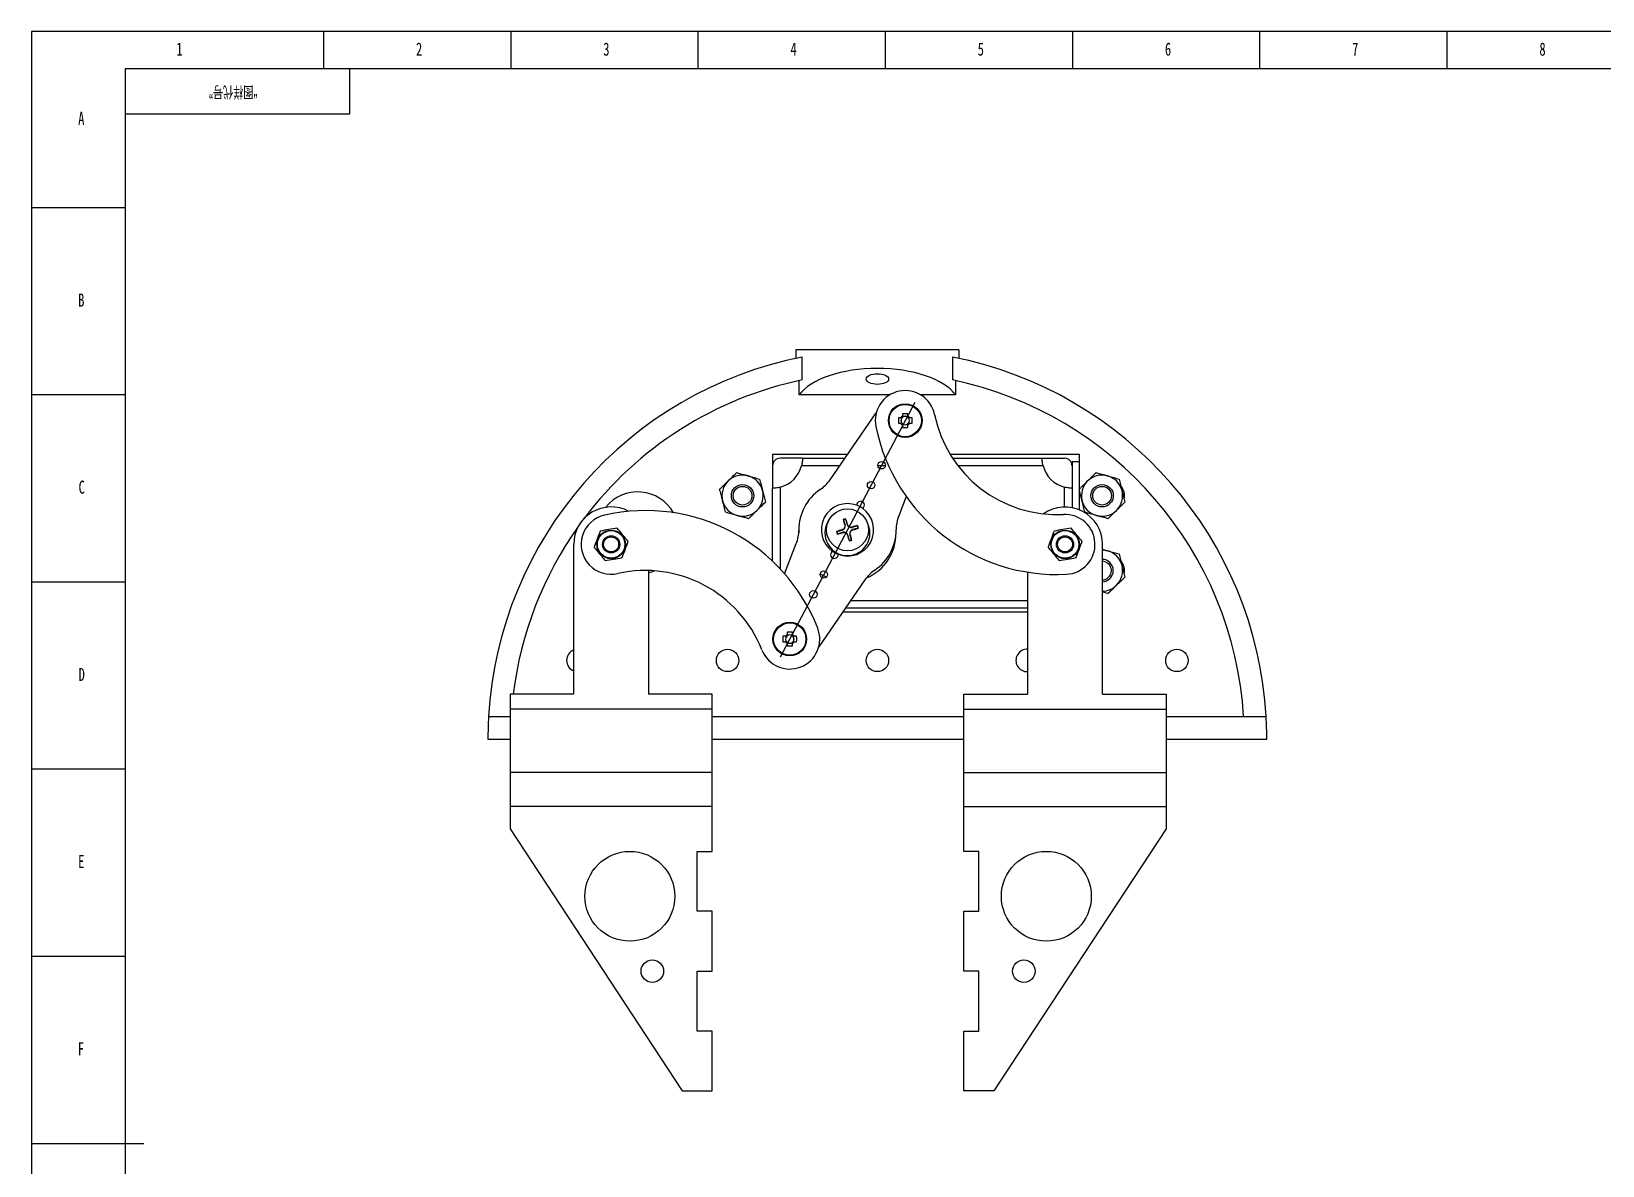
# Model space of a CAD drawing. Header units: millimetres. Extents: x 0 to 841, y 0 to 594.
# Drawn here: x 0 to 419.6, y 291.1 to 594 of the extents above; entities that cross this region are included whole.
import ezdxf

# ---------------------------------------------------------------- set-up
doc = ezdxf.new("R2010")
doc.units = ezdxf.units.MM
for name, color, linetype in [('10', 7, 'Continuous'), ('5', 7, 'Continuous'), ('SLD-0', 7, 'Continuous')]:
    doc.layers.add(name, color=color, linetype=linetype)
doc.styles.add('SLDTEXTSTYLE0', font='TXT', dxfattribs={"width": 0.7, "bigfont": 'bigfont'})
doc.styles.add('SLDTEXTSTYLE4', font='TXT', dxfattribs={"width": 0.7})

msp = doc.modelspace()

# ---------------------------------------------------------------- linework, layer by layer
at = {"color": 7, "linetype": 'Continuous', "lineweight": 25}
for p, q in [((204.12, 508.99), (204.12, 506.68)), ((247.71, 508.99), (204.12, 508.99)), ((247.71, 508.99), (247.71, 506.68)), ((205.84, 500.91), (205.84, 507.04)), ((245.99, 507.04), (245.99, 500.91)), ((205.06, 496.89), (205.06, 500.75)), ((246.77, 500.75), (246.77, 496.89)), ((229.19, 496.89), (205.06, 496.89)), ((246.77, 496.89), (237.51, 496.89)), ((213.28, 474.24), (225.63, 492.15)), ((232.61, 491.88), (232.61, 491.18)), ((233, 491.11), (232.61, 491.11)), ((234.09, 491.11), (233.7, 491.11)), ((234.09, 491.18), (234.09, 491.88)), ((232.22, 490.8), (231.52, 490.8)), ((231.52, 489.32), (232.22, 489.32)), ((232.29, 490.8), (232.29, 490.41)), ((232.29, 489.7), (232.29, 489.32)), ((232.61, 489), (233, 489)), ((232.61, 488.93), (232.61, 488.23)), ((233.7, 489), (234.09, 489)), ((234.09, 488.23), (234.09, 488.93)), ((234.4, 490.41), (234.4, 490.8)), ((234.4, 489.32), (234.4, 489.7)), ((235.17, 490.8), (234.47, 490.8)), ((234.47, 489.32), (235.17, 489.32)), ((197.92, 480.99), (197.92, 477.99)), ((217.93, 480.99), (197.92, 480.99)), ((205.92, 479.99), (199.92, 479.99)), ((205.92, 479.99), (217.24, 479.99)), ((279.92, 480.99), (245.38, 480.99)), ((246.02, 479.99), (269.92, 479.99)), ((269.92, 479.99), (275.92, 479.99)), ((277.92, 478.99), (277.92, 477.99)), ((279.92, 478.99), (277.92, 478.99)), ((279.92, 471.82), (279.92, 480.99)), ((197.92, 477.99), (197.92, 471.99)), ((277.92, 477.99), (277.92, 471.99)), ((197.92, 452.49), (197.92, 471.99)), ((277.92, 471.99), (277.92, 466.82)), ((279.92, 466.21), (279.92, 471.27)), ((233.62, 469.78), (231.61, 464.57)), ((216.9, 463.56), (216.8, 463.61)), ((216.9, 463.56), (217.29, 462.16)), ((217.29, 462.16), (217.19, 462.14)), ((217.45, 463.71), (217.51, 463.81)), ((217.45, 463.71), (217.84, 462.32)), ((217.84, 462.32), (217.93, 462.34)), ((219.22, 461.53), (219.19, 461.63)), ((220.62, 461.91), (219.22, 461.53)), ((220.62, 461.91), (220.67, 462.02)), ((204.94, 460.77), (204.92, 460.11)), ((215.11, 460.39), (215.01, 460.45)), ((215.11, 460.39), (216.51, 460.78)), ((215.26, 459.84), (215.2, 459.73)), ((215.26, 459.84), (216.66, 460.22)), ((216.51, 460.78), (216.48, 460.88)), ((216.66, 460.22), (216.69, 460.12)), ((218.04, 459.43), (217.94, 459.41)), ((218.43, 458.04), (218.04, 459.43)), ((218.43, 458.04), (218.36, 457.94)), ((218.59, 459.59), (218.69, 459.61)), ((218.98, 458.19), (218.59, 459.59)), ((218.98, 458.19), (219.08, 458.14)), ((220.77, 461.36), (219.37, 460.97)), ((219.37, 460.97), (219.4, 460.87)), ((220.77, 461.36), (220.87, 461.3)), ((144.82, 416.99), (144.82, 456.99)), ((201.16, 449.12), (204.27, 457.18)), ((286.04, 416.99), (286.04, 456.99)), ((286.04, 455.67), (287.4, 455.29)), ((164.82, 450), (164.82, 416.99)), ((266.04, 449.58), (266.04, 416.99)), ((222.6, 447.51), (210.25, 429.6)), ((287.48, 443.84), (286.04, 444.24)), ((216.73, 438.99), (266.04, 438.99)), ((266.04, 439.99), (217.42, 439.99)), ((201.4, 432.43), (200.7, 432.43)), ((201.47, 432.43), (201.47, 432.05)), ((201.79, 433.52), (201.79, 432.82)), ((202.18, 432.75), (201.79, 432.75)), ((203.27, 432.75), (202.88, 432.75)), ((203.27, 432.82), (203.27, 433.52)), ((203.58, 432.05), (203.58, 432.43)), ((204.35, 432.43), (203.65, 432.43)), ((200.7, 430.95), (201.4, 430.95)), ((201.47, 431.34), (201.47, 430.95)), ((201.79, 430.64), (202.18, 430.64)), ((201.79, 430.57), (201.79, 429.87)), ((202.88, 430.64), (203.27, 430.64)), ((203.27, 429.87), (203.27, 430.57)), ((203.58, 430.95), (203.58, 431.34)), ((203.65, 430.95), (204.35, 430.95)), ((127.82, 416.99), (127.82, 412.99)), ((144.82, 416.99), (127.82, 416.99)), ((181.82, 416.99), (164.82, 416.99)), ((181.82, 412.99), (181.82, 416.99)), ((249.04, 416.99), (266.04, 416.99)), ((249.04, 412.99), (249.04, 416.99)), ((286.04, 416.99), (303.04, 416.99)), ((303.04, 416.99), (303.04, 412.99)), ((181.82, 412.99), (127.82, 412.99)), ((127.82, 412.99), (127.82, 396.05)), ((181.82, 396.05), (181.82, 412.99)), ((249.04, 412.99), (303.04, 412.99)), ((249.04, 396.05), (249.04, 412.99)), ((303.04, 412.99), (303.04, 396.05)), ((122.09, 410.99), (127.82, 410.99)), ((181.82, 410.99), (249.04, 410.99)), ((303.04, 410.99), (329.74, 410.99)), ((121.92, 404.99), (127.82, 404.99)), ((181.82, 404.99), (249.04, 404.99)), ((303.04, 404.99), (329.92, 404.99)), ((181.82, 396.05), (127.82, 396.05)), ((127.82, 396.05), (127.82, 386.99)), ((181.82, 386.99), (181.82, 396.05)), ((249.04, 396.05), (303.04, 396.05)), ((249.04, 386.99), (249.04, 396.05)), ((303.04, 396.05), (303.04, 386.99)), ((181.82, 386.99), (127.82, 386.99)), ((127.82, 386.99), (127.82, 380.99)), ((181.82, 374.99), (181.82, 386.99)), ((249.04, 386.99), (303.04, 386.99)), ((249.04, 374.99), (249.04, 386.99)), ((303.04, 386.99), (303.04, 380.99)), ((127.82, 380.99), (173.82, 310.99)), ((303.04, 380.99), (257.04, 310.99)), ((177.82, 374.99), (181.82, 374.99)), ((177.82, 358.99), (177.82, 374.99)), ((253.04, 374.99), (249.04, 374.99)), ((253.04, 358.99), (253.04, 374.99)), ((181.82, 358.99), (177.82, 358.99)), ((181.82, 342.99), (181.82, 358.99)), ((249.04, 342.99), (249.04, 358.99)), ((249.04, 358.99), (253.04, 358.99)), ((177.82, 326.99), (177.82, 342.99)), ((177.82, 342.99), (181.82, 342.99)), ((253.04, 342.99), (249.04, 342.99)), ((253.04, 326.99), (253.04, 342.99)), ((181.82, 326.99), (177.82, 326.99)), ((181.82, 310.99), (181.82, 326.99)), ((249.04, 310.99), (249.04, 326.99)), ((249.04, 326.99), (253.04, 326.99)), ((173.82, 310.99), (181.82, 310.99)), ((257.04, 310.99), (249.04, 310.99))]:
    msp.add_line(p, q, dxfattribs=at)
at = {"color": 7, "linetype": 'Continuous'}
msp.add_line((235.92, 494.92), (199.96, 426.83), dxfattribs=at)
at = {"color": 8, "linetype": 'Continuous', "lineweight": 25}
for p, q in [((215.86, 477.99), (205.66, 477.99)), ((228.04, 477.99), (226.05, 477.99)), ((270.17, 477.99), (247.44, 477.99)), ((199.92, 472.25), (199.92, 450.49)), ((275.92, 466.99), (275.92, 472.25)), ((218.8, 441.99), (266.04, 441.99))]:
    msp.add_line(p, q, dxfattribs=at)
at = {"color": 7, "linetype": 'Continuous', "lineweight": 25, "flags": 128}
for points in [[(286.04, 455.49), (286.7, 455.44), (287.4, 455.29)], [(164.82, 449.38), (165.93, 449.75), (166.34, 449.92)], [(210.67, 449.2), (211.16, 448.88), (212.35, 448.24)]]:
    msp.add_lwpolyline(points, dxfattribs=at)
at = {"color": 7, "linetype": 'Continuous', "lineweight": 25}
for centre, radius in [((233.35, 490.06), 4.5), ((233.35, 490.06), 4.32), ((227.04, 478.12), 1), ((189.92, 469.99), 3), ((189.92, 469.99), 2.5), ((224.24, 472.81), 1), ((285.92, 469.99), 3), ((285.92, 469.99), 2.5), ((217.94, 460.88), 5.6), ((154.82, 456.99), 3.82), ((154.82, 456.99), 3.68), ((154.82, 456.99), 2.29), ((154.82, 456.99), 2), ((276.04, 456.99), 3.82), ((276.04, 456.99), 3.68), ((276.04, 456.99), 2.29), ((276.04, 456.99), 2), ((211.63, 448.94), 1), ((208.83, 443.63), 1), ((202.53, 431.69), 4.5), ((202.53, 431.69), 4.32), ((185.92, 425.99), 3), ((225.92, 425.99), 3), ((305.92, 425.99), 3), ((159.82, 362.99), 12), ((271.04, 362.99), 12), ((165.82, 342.99), 3), ((265.04, 342.99), 3)]:
    msp.add_circle(centre, radius, dxfattribs=at)
for centre, radius, start, end in [((225.92, 404.99), 104, 101.1295, 176.6926), ((225.92, 404.99), 104, 3.3074, 78.8705), ((225.92, 404.99), 98, 101.8205, 143.028), ((225.92, 404.99), 98, 3.5101, 78.1795), ((233.35, 490.06), 8, 11.5986, 191.5986), ((233.35, 490.06), 1.35, 123.3315, 146.6685), ((233.35, 464.77), 27.12, 88.4363, 91.5637), ((233.35, 490.06), 1.11, 108.4303, 131.7182), ((233.35, 490.06), 1.11, 71.5697, 108.4303), ((233.35, 490.06), 1.11, 48.2818, 71.5697), ((233.35, 490.06), 1.35, 33.3315, 56.6685), ((273.95, 498.39), 33.45, 191.5986, 272.8912), ((273.95, 498.39), 49.45, 191.5986, 272.8912), ((258.67, 490.06), 27.15, 178.4383, 181.5617), ((233.35, 490.06), 1.35, 213.3315, 236.6685), ((233.35, 490.06), 1.11, 161.5697, 198.4303), ((233.35, 490.06), 1.11, 138.2818, 161.5697), ((233.35, 490.06), 1.11, 198.4303, 221.7182), ((233.35, 490.06), 1.11, 131.7182, 138.2818), ((233.35, 490.06), 1.11, 221.7182, 228.2818), ((233.35, 490.06), 1.11, 228.2818, 251.5697), ((233.35, 515.36), 27.14, 268.4373, 271.5627), ((233.35, 490.06), 1.11, 251.5697, 288.4303), ((233.35, 490.06), 1.11, 288.4303, 311.7182), ((233.35, 490.06), 1.11, 41.7182, 48.2818), ((233.35, 490.06), 1.35, 303.3315, 326.6685), ((233.35, 490.06), 1.11, 311.7182, 318.2818), ((233.35, 490.06), 1.11, 18.4303, 41.7182), ((233.35, 490.06), 1.11, 318.2818, 341.5697), ((233.35, 490.06), 1.11, 341.5697, 18.4303), ((208.07, 490.06), 27.12, 358.4363, 1.5637), ((199.92, 477.99), 2, 90, 180), ((275.92, 477.99), 2, 0, 90), ((189.92, 469.99), 5.5, 74.2938, 134.2938), ((189.92, 469.99), 5.5, 14.2938, 74.2938), ((197.92, 479.99), 8, 284.4775, 345.5225), ((205.05, 479.92), 10, 304.0933, 325.4096), ((277.92, 479.99), 8, 194.4775, 255.5225), ((285.92, 469.99), 5.5, 74.2938, 134.2938), ((285.92, 469.99), 5.5, 14.2938, 74.2938), ((161.92, 459.99), 11, 29.6277, 141.2185), ((189.92, 469.99), 5.5, 134.2938, 194.2938), ((189.92, 469.99), 5.5, 314.2938, 14.2938), ((217.94, 460.88), 13, 124.0933, 180.2299), ((285.92, 469.99), 5.5, 134.2938, 194.2938), ((285.92, 469.99), 5.5, 314.2938, 14.2938), ((287.92, 469.99), 4, 348.0078, 39.392), ((154.82, 456.99), 10, 61.8734, 180), ((163.94, 416.56), 49.45, 21.4177, 102.7103), ((189.92, 469.99), 5.5, 194.2938, 254.2938), ((189.92, 469.99), 5.5, 254.2938, 314.2938), ((217.94, 460.88), 7, 69.0138, 235.3094), ((217.94, 460.88), 7, 249.0138, 55.3094), ((221.44, 467.51), 1, 298.7946, 185.5286), ((217.94, 460.88), 7, 55.3094, 69.0138), ((276.04, 456.99), 10, 0, 125.3875), ((285.92, 469.99), 5.5, 194.2938, 254.2938), ((285.92, 469.99), 5.5, 254.2938, 314.2938), ((225.92, 404.99), 98, 144.6073, 172.9665), ((154.82, 456.99), 8, 102.7103, 282.7103), ((217.92, 459.99), 6, 147.7557, 270), ((216.2, 461.86), 1.13, 285.6924, 15.4595), ((217.94, 460.88), 2.96, 98.2214, 112.6976), ((474.49, 531.93), 266.6, 194.8481, 195.1755), ((217.94, 460.88), 2.87, 99.7833, 111.1357), ((-38.37, 390.09), 266.29, 15.7433, 16.0711), ((218.92, 462.62), 1.13, 195.4595, 285.2266), ((217.92, 459.99), 6, 270, 29.2828), ((287.76, 204.75), 265.87, 104.6152, 104.9457), ((217.94, 460.88), 2.87, 9.7742, 21.1447), ((217.94, 460.88), 2.96, 8.2188, 22.7001), ((240.94, 460.97), 10, 158.9136, 180.2299), ((276.04, 456.99), 8, 272.8912, 92.8912), ((194.94, 460.78), 10, 338.9136, 0.2299), ((289.49, 205.81), 265.31, 105.9728, 106.304), ((217.94, 460.88), 2.96, 188.2188, 202.7001), ((217.94, 460.88), 2.87, 189.7742, 201.1447), ((147.99, 717.51), 266.4, 284.6153, 284.9453), ((216.96, 459.13), 1.13, 15.4595, 105.2266), ((473.17, 531.35), 265.17, 195.7427, 196.0718), ((217.94, 460.88), 2.96, 278.2214, 292.6976), ((217.94, 460.88), 2.87, 279.7833, 291.1357), ((219.68, 459.89), 1.13, 105.6924, 195.4595), ((-37.29, 390.18), 265.23, 14.8473, 15.1764), ((146.13, 716.84), 266.25, 285.9737, 286.3038), ((217.92, 459.99), 13, 292.9131, 0.4654), ((217.94, 460.88), 13, 304.0933, 0.2299), ((214.44, 454.24), 1, 118.7946, 5.5286), ((217.94, 460.88), 7, 235.3094, 249.0138), ((285.92, 449.99), 5.5, 14.2938, 74.2938), ((163.94, 416.56), 33.45, 21.4177, 102.7103), ((230.83, 441.83), 10, 124.0933, 145.4096), ((285.92, 449.99), 3, 314.2938, 87.5655), ((285.92, 449.99), 2.5, 314.2938, 87.0782), ((285.92, 449.99), 5.5, 314.2938, 14.2938), ((287.92, 449.99), 4, 348.0078, 39.392), ((285.92, 449.99), 2.5, 272.9218, 314.2938), ((285.92, 449.99), 3, 272.4345, 314.2938), ((285.92, 449.99), 5.5, 271.3276, 314.2938), ((202.53, 431.69), 8, 201.4177, 21.4177), ((227.83, 431.69), 27.14, 178.4373, 181.5627), ((202.53, 431.69), 1.35, 123.3315, 146.6685), ((202.53, 431.69), 1.11, 138.2818, 161.5697), ((202.53, 431.69), 1.11, 131.7182, 138.2818), ((202.53, 406.4), 27.13, 88.4368, 91.5632), ((202.53, 431.69), 1.11, 108.4303, 131.7182), ((202.53, 431.69), 1.11, 71.5697, 108.4303), ((202.53, 431.69), 1.11, 48.2818, 71.5697), ((202.53, 431.69), 1.35, 33.3315, 56.6685), ((202.53, 431.69), 1.11, 41.7182, 48.2818), ((202.53, 431.69), 1.11, 18.4303, 41.7182), ((177.23, 431.69), 27.14, 358.4373, 1.5627), ((145.92, 425.99), 3, 111.4069, 248.5931), ((202.53, 431.69), 1.35, 213.3315, 236.6685), ((202.53, 431.69), 1.11, 161.5697, 198.4303), ((202.53, 431.69), 1.11, 198.4303, 221.7182), ((202.53, 431.69), 1.11, 221.7182, 228.2818), ((202.53, 431.69), 1.11, 228.2818, 251.5697), ((202.53, 456.99), 27.14, 268.4373, 271.5627), ((202.53, 431.69), 1.11, 251.5697, 288.4303), ((202.53, 431.69), 1.11, 288.4303, 311.7182), ((202.53, 431.69), 1.11, 311.7182, 318.2818), ((202.53, 431.69), 1.35, 303.3315, 326.6685), ((202.53, 431.69), 1.11, 318.2818, 341.5697), ((202.53, 431.69), 1.11, 341.5697, 18.4303), ((265.92, 425.99), 3, 87.5655, 272.4345), ((225.92, 404.99), 104, 176.6926, 180), ((225.92, 404.99), 104, 0, 3.3074)]:
    msp.add_arc(centre, radius, start, end, dxfattribs=at)
for centre, major_axis, ratio, start_param, end_param in [((225.92, 493.57), (22, 0), 0.473684, 0.323811, 2.817782), ((233.35, 490.31), (0, 0.88), 0.95714, 5.852771, 6.7136), ((233.09, 490.06), (0.88, 0), 0.95714, 2.711178, 3.572007), ((233.35, 489.8), (0, 0.88), 0.95714, 2.711178, 3.572007), ((233.6, 490.06), (0.88, 0), 0.95714, 5.852771, 6.7136), ((202.53, 431.95), (0, 0.88), 0.95714, 5.852771, 6.7136), ((202.27, 431.69), (0.88, 0), 0.95714, 2.711178, 3.572007), ((202.53, 431.44), (0, 0.88), 0.95714, 2.711178, 3.572007), ((202.78, 431.69), (0.88, 0), 0.95714, 5.852771, 6.7136)]:
    msp.add_ellipse(centre, major_axis=major_axis, ratio=ratio, start_param=start_param, end_param=end_param, dxfattribs=at)
msp.add_ellipse((225.92, 501.15), major_axis=(3, 0), ratio=0.473684, dxfattribs=at)
for points, knots in [([(232.61, 491.18), (232.61, 491.17), (232.61, 491.09), (232.61, 490.99), (232.61, 490.9), (232.61, 490.89)], [0, 0, 0, 0, 0.111223, 0.843938, 1, 1, 1, 1]), ([(234.09, 490.89), (234.09, 490.9), (234.09, 490.99), (234.09, 491.09), (234.09, 491.17), (234.09, 491.18)], [0, 0, 0, 0, 0.156062, 0.888777, 1, 1, 1, 1]), ([(232.52, 490.8), (232.5, 490.8), (232.41, 490.8), (232.31, 490.8), (232.23, 490.8), (232.22, 490.8)], [0, 0, 0, 0, 0.156062, 0.888777, 1, 1, 1, 1]), ([(232.22, 489.32), (232.23, 489.32), (232.31, 489.32), (232.41, 489.32), (232.5, 489.32), (232.52, 489.32)], [0, 0, 0, 0, 0.111223, 0.843938, 1, 1, 1, 1]), ([(232.61, 489.23), (232.61, 489.21), (232.61, 489.12), (232.61, 489.02), (232.61, 488.94), (232.61, 488.93)], [0, 0, 0, 0, 0.156062, 0.888777, 1, 1, 1, 1]), ([(234.09, 488.93), (234.09, 488.94), (234.09, 489.02), (234.09, 489.12), (234.09, 489.21), (234.09, 489.23)], [0, 0, 0, 0, 0.111223, 0.843938, 1, 1, 1, 1]), ([(234.47, 490.8), (234.46, 490.8), (234.38, 490.8), (234.29, 490.8), (234.2, 490.8), (234.18, 490.8)], [0, 0, 0, 0, 0.111223, 0.843938, 1, 1, 1, 1]), ([(234.18, 489.32), (234.2, 489.32), (234.29, 489.32), (234.38, 489.32), (234.46, 489.32), (234.47, 489.32)], [0, 0, 0, 0, 0.156062, 0.888777, 1, 1, 1, 1]), ([(205.92, 479.99), (205.92, 479.97), (205.92, 479.93), (205.91, 479.58), (205.87, 479.08), (205.79, 478.52), (205.7, 478.15), (205.66, 477.99)], [0, 0, 0, 0, 0.213208, 0.426429, 0.639054, 0.849405, 1, 1, 1, 1]), ([(270.17, 477.99), (270.12, 478.21), (270.02, 478.65), (269.95, 479.24), (269.92, 479.7), (269.92, 479.95), (269.92, 479.98), (269.92, 479.99)], [0, 0, 0, 0, 0.212792, 0.425774, 0.635364, 0.846332, 1, 1, 1, 1]), ([(186.07, 473.93), (186.28, 474.13), (187.05, 474.88), (187.8, 475.61), (188.35, 476.15)], [0, 0, 0, 0, 0.268634, 1, 1, 1, 1]), ([(188.35, 476.15), (188.84, 476.01), (189.85, 475.73), (190.88, 475.43), (191.4, 475.29)], [0, 0, 0, 0, 0.495459, 1, 1, 1, 1]), ([(191.4, 475.29), (191.48, 475.27), (192.03, 475.11), (193.06, 474.82), (193.99, 474.56), (194.46, 474.43)], [0, 0, 0, 0, 0.070012, 0.530745, 1, 1, 1, 1]), ([(194.46, 474.43), (194.59, 473.93), (194.85, 472.92), (195.11, 471.88), (195.25, 471.35)], [0, 0, 0, 0, 0.495458, 1, 1, 1, 1]), ([(282.07, 473.93), (282.28, 474.13), (283.05, 474.88), (283.8, 475.61), (284.35, 476.15)], [0, 0, 0, 0, 0.2686323, 1, 1, 1, 1]), ([(284.35, 476.15), (284.84, 476.01), (285.85, 475.73), (286.88, 475.43), (287.4, 475.29)], [0, 0, 0, 0, 0.4954564, 1, 1, 1, 1]), ([(287.4, 475.29), (287.48, 475.27), (288.03, 475.11), (289.06, 474.82), (289.99, 474.56), (290.46, 474.43)], [0, 0, 0, 0, 0.0700123, 0.5307417, 1, 1, 1, 1]), ([(290.46, 474.43), (290.59, 473.93), (290.85, 472.92), (291.11, 471.88), (291.25, 471.35)], [0, 0, 0, 0, 0.495458, 1, 1, 1, 1]), ([(183.8, 471.71), (183.99, 471.9), (184.73, 472.62), (185.5, 473.37), (186.07, 473.93)], [0, 0, 0, 0, 0.257553, 1, 1, 1, 1]), ([(184.59, 468.63), (184.57, 468.71), (184.43, 469.26), (184.16, 470.3), (183.92, 471.24), (183.8, 471.71)], [0, 0, 0, 0, 0.070012, 0.530744, 1, 1, 1, 1]), ([(195.25, 471.35), (195.26, 471.28), (195.4, 470.73), (195.67, 469.68), (195.91, 468.75), (196.03, 468.27)], [0, 0, 0, 0, 0.070013, 0.530745, 1, 1, 1, 1]), ([(199.92, 472.25), (199.73, 472.2), (199.31, 472.1), (198.73, 472.03), (198.25, 472), (197.96, 471.99), (197.93, 471.99), (197.92, 471.99)], [0, 0, 0, 0, 0.186127, 0.402548, 0.612287, 0.822961, 1, 1, 1, 1]), ([(277.92, 471.99), (277.89, 471.99), (277.85, 471.99), (277.51, 472), (277, 472.04), (276.44, 472.12), (276.07, 472.21), (275.92, 472.25)], [0, 0, 0, 0, 0.213207, 0.42643, 0.639054, 0.849405, 1, 1, 1, 1]), ([(279.8, 471.71), (279.99, 471.9), (280.73, 472.62), (281.5, 473.37), (282.07, 473.93)], [0, 0, 0, 0, 0.257553, 1, 1, 1, 1]), ([(280.59, 468.63), (280.57, 468.71), (280.43, 469.26), (280.16, 470.3), (279.92, 471.24), (279.8, 471.71)], [0, 0, 0, 0, 0.070012, 0.530745, 1, 1, 1, 1]), ([(291.25, 471.35), (291.26, 471.28), (291.4, 470.73), (291.67, 469.68), (291.91, 468.75), (292.03, 468.27)], [0, 0, 0, 0, 0.070012, 0.530744, 1, 1, 1, 1]), ([(185.37, 465.56), (185.24, 466.06), (184.99, 467.07), (184.72, 468.11), (184.59, 468.63)], [0, 0, 0, 0, 0.495458, 1, 1, 1, 1]), ([(191.48, 463.84), (191.67, 464.02), (192.42, 464.75), (193.19, 465.5), (193.76, 466.06)], [0, 0, 0, 0, 0.257553, 1, 1, 1, 1]), ([(193.76, 466.06), (193.96, 466.26), (194.73, 467.01), (195.48, 467.74), (196.03, 468.27)], [0, 0, 0, 0, 0.268633, 1, 1, 1, 1]), ([(281.37, 465.56), (281.24, 466.06), (280.99, 467.07), (280.72, 468.11), (280.59, 468.63)], [0, 0, 0, 0, 0.495458, 1, 1, 1, 1]), ([(287.48, 463.84), (287.67, 464.02), (288.42, 464.75), (289.19, 465.5), (289.76, 466.06)], [0, 0, 0, 0, 0.25755, 1, 1, 1, 1]), ([(289.76, 466.06), (289.96, 466.26), (290.73, 467.01), (291.48, 467.74), (292.03, 468.27)], [0, 0, 0, 0, 0.268635, 1, 1, 1, 1]), ([(188.43, 464.7), (188.35, 464.72), (187.81, 464.87), (186.77, 465.16), (185.84, 465.43), (185.37, 465.56)], [0, 0, 0, 0, 0.070012, 0.530744, 1, 1, 1, 1]), ([(191.48, 463.84), (190.99, 463.98), (189.99, 464.26), (188.95, 464.55), (188.43, 464.7)], [0, 0, 0, 0, 0.4954575, 1, 1, 1, 1]), ([(217.19, 462.14), (217.21, 462.02), (217.25, 461.8), (217.16, 461.46), (216.97, 461.16), (216.73, 460.97), (216.55, 460.9), (216.48, 460.88)], [0, 0, 0, 0, 0.214787, 0.429926, 0.642624, 0.854311, 1, 1, 1, 1]), ([(217.93, 462.34), (217.97, 462.24), (218.06, 462.02), (218.31, 461.77), (218.62, 461.62), (218.93, 461.58), (219.11, 461.61), (219.19, 461.63)], [0, 0, 0, 0, 0.214785, 0.429921, 0.642623, 0.854311, 1, 1, 1, 1]), ([(284.43, 464.7), (284.35, 464.72), (283.81, 464.87), (282.77, 465.16), (281.84, 465.43), (281.37, 465.56)], [0, 0, 0, 0, 0.070012, 0.530746, 1, 1, 1, 1]), ([(287.48, 463.84), (286.99, 463.98), (285.99, 464.26), (284.95, 464.55), (284.43, 464.7)], [0, 0, 0, 0, 0.495461, 1, 1, 1, 1]), ([(151.87, 460.55), (151.61, 459.84), (151.07, 458.39), (150.54, 456.95), (150.27, 456.21)], [0, 0, 0, 0, 0.491212, 1, 1, 1, 1]), ([(156.42, 461.32), (155.68, 461.2), (154.16, 460.94), (152.64, 460.68), (151.87, 460.55)], [0, 0, 0, 0, 0.491212, 1, 1, 1, 1]), ([(159.37, 457.77), (159.25, 457.92), (158.71, 458.57), (157.73, 459.75), (156.87, 460.78), (156.44, 461.31), (156.42, 461.32)], [0, 0, 0, 0, 0.127552, 0.551297, 0.987083, 1, 1, 1, 1]), ([(157.77, 453.44), (158.03, 454.15), (158.57, 455.59), (159.1, 457.04), (159.37, 457.77)], [0, 0, 0, 0, 0.491212, 1, 1, 1, 1]), ([(216.69, 460.12), (216.8, 460.14), (217.03, 460.18), (217.37, 460.09), (217.66, 459.9), (217.86, 459.66), (217.92, 459.48), (217.94, 459.41)], [0, 0, 0, 0, 0.2146288, 0.4296759, 0.6423211, 0.8540143, 1, 1, 1, 1]), ([(218.69, 459.61), (218.67, 459.73), (218.63, 459.95), (218.72, 460.29), (218.9, 460.59), (219.15, 460.78), (219.33, 460.85), (219.4, 460.87)], [0, 0, 0, 0, 0.2147848, 0.429925, 0.6426236, 0.8543111, 1, 1, 1, 1]), ([(273.09, 460.55), (272.83, 459.84), (272.3, 458.39), (271.76, 456.95), (271.49, 456.21)], [0, 0, 0, 0, 0.491212, 1, 1, 1, 1]), ([(277.65, 461.32), (276.9, 461.2), (275.38, 460.94), (273.87, 460.68), (273.09, 460.55)], [0, 0, 0, 0, 0.491214, 1, 1, 1, 1]), ([(280.6, 457.77), (280.47, 457.92), (279.93, 458.57), (278.96, 459.75), (278.1, 460.78), (277.66, 461.31), (277.65, 461.32)], [0, 0, 0, 0, 0.127552, 0.551299, 0.987085, 1, 1, 1, 1]), ([(278.99, 453.44), (279.26, 454.15), (279.79, 455.59), (280.32, 457.04), (280.6, 457.77)], [0, 0, 0, 0, 0.491212, 1, 1, 1, 1]), ([(150.27, 456.21), (150.28, 456.2), (150.71, 455.69), (151.57, 454.65), (152.55, 453.47), (153.09, 452.81), (153.22, 452.66)], [0, 0, 0, 0, 0.012918, 0.437014, 0.872448, 1, 1, 1, 1]), ([(153.22, 452.66), (153.96, 452.79), (155.48, 453.05), (157, 453.31), (157.77, 453.44)], [0, 0, 0, 0, 0.491212, 1, 1, 1, 1]), ([(271.49, 456.21), (271.5, 456.2), (271.93, 455.69), (272.79, 454.65), (273.77, 453.47), (274.32, 452.81), (274.44, 452.66)], [0, 0, 0, 0, 0.012919, 0.437014, 0.87245, 1, 1, 1, 1]), ([(274.44, 452.66), (275.19, 452.79), (276.7, 453.05), (278.22, 453.31), (278.99, 453.44)], [0, 0, 0, 0, 0.491214, 1, 1, 1, 1]), ([(287.4, 455.29), (287.48, 455.27), (288.03, 455.11), (289.06, 454.82), (289.99, 454.56), (290.46, 454.43)], [0, 0, 0, 0, 0.070013, 0.530742, 1, 1, 1, 1]), ([(290.46, 454.43), (290.59, 453.93), (290.85, 452.92), (291.11, 451.88), (291.25, 451.35)], [0, 0, 0, 0, 0.4954571, 1, 1, 1, 1]), ([(291.25, 451.35), (291.26, 451.28), (291.4, 450.73), (291.67, 449.68), (291.91, 448.75), (292.03, 448.27)], [0, 0, 0, 0, 0.070012, 0.530743, 1, 1, 1, 1]), ([(287.48, 443.84), (287.67, 444.02), (288.42, 444.75), (289.19, 445.5), (289.76, 446.06)], [0, 0, 0, 0, 0.257549, 1, 1, 1, 1]), ([(289.76, 446.06), (289.96, 446.26), (290.73, 447.01), (291.48, 447.74), (292.03, 448.27)], [0, 0, 0, 0, 0.268635, 1, 1, 1, 1]), ([(201.7, 432.43), (201.68, 432.43), (201.59, 432.43), (201.49, 432.43), (201.41, 432.43), (201.4, 432.43)], [0, 0, 0, 0, 0.156062, 0.888777, 1, 1, 1, 1]), ([(201.79, 432.82), (201.79, 432.81), (201.79, 432.73), (201.79, 432.63), (201.79, 432.54), (201.79, 432.52)], [0, 0, 0, 0, 0.111223, 0.843938, 1, 1, 1, 1]), ([(203.27, 432.52), (203.27, 432.54), (203.27, 432.63), (203.27, 432.73), (203.27, 432.81), (203.27, 432.82)], [0, 0, 0, 0, 0.156062, 0.888777, 1, 1, 1, 1]), ([(203.65, 432.43), (203.64, 432.43), (203.56, 432.43), (203.47, 432.43), (203.37, 432.43), (203.36, 432.43)], [0, 0, 0, 0, 0.111223, 0.843938, 1, 1, 1, 1]), ([(201.4, 430.95), (201.41, 430.95), (201.49, 430.95), (201.59, 430.95), (201.68, 430.95), (201.7, 430.95)], [0, 0, 0, 0, 0.111223, 0.843938, 1, 1, 1, 1]), ([(201.79, 430.86), (201.79, 430.85), (201.79, 430.76), (201.79, 430.66), (201.79, 430.58), (201.79, 430.57)], [0, 0, 0, 0, 0.156062, 0.888777, 1, 1, 1, 1]), ([(203.27, 430.57), (203.27, 430.58), (203.27, 430.66), (203.27, 430.76), (203.27, 430.85), (203.27, 430.86)], [0, 0, 0, 0, 0.111223, 0.843938, 1, 1, 1, 1]), ([(203.36, 430.95), (203.37, 430.95), (203.47, 430.95), (203.56, 430.95), (203.64, 430.95), (203.65, 430.95)], [0, 0, 0, 0, 0.156062, 0.888777, 1, 1, 1, 1])]:
    msp.add_open_spline(points, degree=3, knots=knots, dxfattribs=at)
at = {"layer": '5', "color": 7}
for p, q in [((841, 594), (0, 594)), ((0, 594), (0, 0))]:
    msp.add_line(p, q, dxfattribs=at)
at = {"layer": '5'}
for p, q in [((78, 594), (78, 584)), ((128, 594), (128, 584)), ((178, 594), (178, 584)), ((228, 594), (228, 584)), ((278, 594), (278, 584)), ((328, 594), (328, 584)), ((378, 594), (378, 584)), ((0, 547), (25, 547)), ((0, 497), (25, 497)), ((0, 447), (25, 447)), ((0, 397), (25, 397)), ((0, 347), (25, 347))]:
    msp.add_line(p, q, dxfattribs=at)
at = {"layer": '5', "color": 7, "lineweight": 25}
for p, q in [((831, 584), (25, 584)), ((25, 584), (25, 10)), ((85, 572), (85, 584)), ((25, 572), (85, 572))]:
    msp.add_line(p, q, dxfattribs=at)
at = {"layer": '5', "lineweight": 25}
msp.add_line((0, 297), (30, 297), dxfattribs=at)

# ---------------------------------------------------------------- texts
at = {"layer": '10', "char_height": 3.5, "attachment_point": 2, "style": 'SLDTEXTSTYLE4'}
for s, insert in [('1', (39.54, 591.03)), ('2', (103.54, 591.03)), ('3', (153.54, 591.03)), ('4', (203.54, 591.03)), ('5', (253.54, 591.03)), ('6', (303.55, 591.03)), ('7', (353.55, 591.03)), ('8', (403.55, 591.03)), ('A', (13.32, 572.53)), ('B', (13.32, 523.99)), ('C', (13.43, 474.03)), ('D', (13.43, 423.99)), ('E', (13.32, 374.03)), ('F', (13.22, 323.99))]:
    msp.add_mtext(s, dxfattribs=dict(at, insert=insert))
at = {"layer": 'SLD-0', "insert": (53.88, 576.13), "char_height": 3.5, "attachment_point": 2, "rotation": 180, "style": 'SLDTEXTSTYLE0'}
msp.add_mtext('\\M+18167图样\\M+191E3\\M+18D86\\M+18168', dxfattribs=at)

doc.saveas('drawing.dxf')
